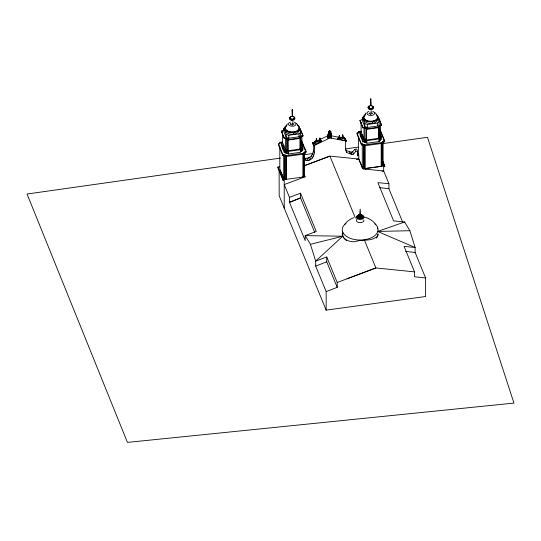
<?xml version="1.0" encoding="UTF-8"?>
<svg xmlns="http://www.w3.org/2000/svg" width="541" height="541" viewBox="0 0 541 541"><rect width="100%" height="100%" fill="white"/><g stroke="black" fill="none" stroke-linecap="round" stroke-linejoin="round"><path stroke-width="0.81" d="M292.194 110.175L292.099 116.437L292.546 116.153L292.228 110.276M370.761 99.422L370.666 105.684L371.112 105.4L370.761 98.597L370.727 99.53M316.363 140.078L316.458 138.53L317.046 141.113L316.6 141.532L315.87 141.275L316.458 138.53L316.6 141.532L316.458 141.194M338.828 138.056L339.275 137.637L339.417 135.311L340.005 137.894L339.552 138.313L338.828 138.056L339.417 135.311L339.552 138.313M342.122 137.603L342.575 137.184L342.71 134.865L343.305 137.441L342.852 137.867L342.122 137.603L342.71 134.865L342.852 137.867M319.318 140.748L319.907 137.996L320.488 140.559L320.069 140.991L319.318 140.748L319.907 137.996L320.069 140.991M329.794 132.68L330.118 131.876C331.22 132.092 331.701 135.744 329.868 135.115L329.996 135.71L329.868 132.153L330.815 131.402L330.071 131.504L329.821 130.658L328.57 131.524L328.57 131.95L329.543 132.18L329.672 135.757L329.55 135.162L328.245 135.338L328.779 132.552L328.022 134.797L328.536 135.913L328.184 134.871M359.596 215.44L360.164 209.124L360.705 215.541L359.751 215.67L360.036 215.129M304.265 157.343L305.259 158.364C313.165 158.777 314.558 149.519 313.367 143.466M304.198 158.56L306.172 160.603C314.084 161.008 315.477 151.757 314.287 145.698L313.645 145.786L312.59 142.865L328.15 135.71M342.629 231.873C340.647 238.851 349.371 242.327 355.031 241.678C362.26 239.021 371.41 241.901 377.32 236.255L378.064 234.01M290.152 118.871L290.145 119.541M368.719 108.119L368.712 108.788A2.002 1.156 0 0 0 369.591 109.492L369.706 109.532A2.002 1.156 0 0 0 371.187 109.667L372.573 109.113L372.81 108.153A2.002 1.156 0 0 0 372.634 107.889M361.834 136.636L362.957 136.488L362.889 136.014A1.995 0.379 82.2 0 0 362.233 134.432L361.118 134.587A1.995 0.379 82.2 0 1 361.767 136.17L362.903 139.233L362.903 141.857L364.019 141.701L364.269 142.303L366.568 142.628L366.825 143.25L379.119 141.566L379.119 138.942L378.612 137.705L378.612 127.176M330.801 134.925L331.078 134.547L331.2 135.886L328.326 136.285L327.643 135.013L328.326 136.285L328.299 137.671L331.173 137.279L331.173 135.832L328.299 136.224M286.764 124.592L287.372 123.815M291.694 119.852L292.14 120.325L292.627 119.865M365.337 113.84L365.939 113.062M344.766 224.353C346.889 221.242 350.176 219.01 353.686 217.739M345.361 148.755L345.814 150.364L351.001 152.095L352.671 151.872L354.781 149.269L356.634 149.012L357.554 151.25L357.554 155.876L358.818 155.707L358.818 159.04L362.889 168.86L383.677 170.976L388.918 183.73L388.918 188.694L402.714 222.27M346.118 151.108L346.734 152.596L351.921 154.334L353.591 154.104L355.701 151.5L357.554 151.25M328.57 131.524L329.334 131.605L329.455 130.706M330.815 131.828L329.868 132.153M328.887 132.809L328.813 132.119L329.442 132.687M328.806 132.498L329.55 132.951M299.085 128.67L300.6 132.349L300.6 135.318L299.004 136.812L288.799 138.212L286.203 137.286L283.788 131.402L283.788 128.433L285.384 126.939M286.48 138.354L284.336 138.645L281.415 131.544L281.415 131.084L282.537 130.929L284.099 129.468L283.836 128.819M283.788 128.433L286.203 134.324L288.799 135.25L299.004 133.85L300.6 132.349M300.289 150.364L300.296 137.279L301.898 135.777L302.967 135.629L302.967 136.095L300.823 136.386L300.823 147.727L300.045 148.457L300.553 149.695L300.553 152.319L288.252 154.002L288.001 138.963L285.405 138.036L284.336 138.185L281.415 131.084M300.296 137.739L301.898 136.237M315.87 141.275L316.316 140.856M377.956 118.655L379.167 121.597L379.167 124.565L377.571 126.06L367.366 127.46L364.776 126.533L362.355 120.643L362.355 117.681L363.951 116.18M362.402 118.066L362.666 118.716L361.104 120.176L359.981 120.332L359.981 120.792L362.903 127.892L365.047 127.602L365.047 138.942L366.311 139.389L366.825 140.626L366.825 143.25M362.355 117.681L364.776 123.571L367.366 124.491L377.571 123.098L379.167 121.597M380.661 137.428L379.64 137.563L379.64 140.187L380.661 140.045L380.418 125.492L381.54 125.343L381.54 124.876L380.465 125.025L378.869 126.526L379.119 127.602L366.825 129.285L366.311 128.048L366.311 139.389M378.612 137.705L379.397 136.974L381.54 136.684L381.54 139.301L380.418 139.456M330.808 134.425L331.16 135.554L330.93 133.052M329.469 132.958L328.975 132.099L329.09 132.775M370.348 109.032L370.328 109.471M372.499 108.721L372.519 108.281M370.348 113.86C369.638 114.76 372.161 114.273 370.876 113.786M319.528 140.532L319.69 141.242L320.279 140.775L319.528 140.532L319.799 141.113L321.266 140.403L321.665 141.363L314.984 144.433L314.591 141.316L321.266 140.403M328.083 138.408L327.684 136.799L328.083 138.408L329.814 137.617L331.356 137.901L330.957 136.352L330.957 137.001M313.645 145.786L329.949 137.935L346.247 140.964L345.604 141.411L345.604 148.572L346.734 152.596M291.897 124.565C290.821 125.248 293.445 125.309 292.438 124.572M371.87 113.042L371.971 113.617L372.519 113.103M315.68 266.091L326.73 261.844L326.73 256.975L315.68 261.12L315.68 266.091L326.169 291.599L326.169 310.135L425.611 296.509L425.611 277.973L415.123 252.464L415.123 247.501L409.882 230.703L404.641 221.993L393.598 220.87L377.868 182.608L388.918 183.73M326.169 291.599L337.212 287.359L337.212 282.483L326.73 256.975M347.038 278.798L375.887 267.951L414.562 271.886L414.562 276.762L425.611 277.973M304.536 152.704L304.536 175.372L305.104 176.758L284.235 184.596L289.476 197.35L289.476 202.314L305.198 240.583L305.198 235.612L316.248 231.467L300.519 193.205L289.476 197.35M337.212 282.483L375.887 267.951L364.296 239.751M414.562 271.886L404.08 246.378L415.123 247.501L377.591 231.46L404.641 221.993M310.439 244.322L315.68 261.12L342.737 236.234L305.198 235.612L310.439 244.322L342.737 236.234L342.737 232.075M292.356 123.564L292.776 123.267L292.39 122.963M293.438 123.767L293.276 124.335L294.034 123.923M370.977 109.532L370.436 109.525M369.266 112.968L369.111 113.542L369.922 113.204M370.923 112.812L371.342 112.514L370.815 112.197M319.528 140.903L320.279 140.775M280.333 158.128L27.05 194.023L127.439 442.403L513.95 403.092L427.458 137.279L383.156 143.561M304.576 154.692L312.935 153.509M345.537 148.89L358.074 147.111M329.53 130.881L329.895 130.834M329.821 130.658L330.003 131.328L330.815 131.402M328.57 131.95L329.543 132.18M359.981 120.332L362.903 127.433L363.971 127.284L366.568 128.21L366.825 129.285M330.226 132.139L330.842 132.782L330.734 132.362M288.001 138.963L288.252 139.578L300.553 137.894L300.553 138.354L288.252 140.045L287.744 138.8L287.744 150.141L288.252 151.379L288.252 154.002M366.825 128.826L379.119 127.142M329.868 135.399L328.536 135.717M280.11 143.203L280.11 142.33L282.537 141.999M358.953 133.127L358.676 131.578L361.111 131.24M328.042 135.98L331.477 135.507M279.284 144.028L279.284 143.155L280.387 143L280.11 142.33M357.851 133.275L357.851 132.403L358.953 132.247L358.676 131.578M288.001 153.387L286.973 153.522L286.73 152.92L285.702 153.062L285.452 152.454L284.336 152.609L281.415 145.509L281.415 142.885L282.537 142.736L282.537 133.012M362.903 141.857L359.981 134.756L359.981 132.132L361.104 131.977L361.104 122.259M303.981 152.521L303.981 153.394L305.178 153.231L305.178 152.359L303.981 152.521L304.245 154.029L285.607 156.579L285.35 155.943L282.882 155.612L278.459 144.853L278.459 143.98L279.562 143.832L279.284 143.155M382.548 141.769L382.548 142.641L383.745 142.479L383.745 141.6L382.548 141.769L382.812 143.277L364.174 145.827L363.917 145.191L361.449 144.86L357.033 134.1L357.033 133.228L358.128 133.072L357.851 132.403M328.083 137.766L331.356 137.313M339.051 137.847L339.782 138.104L339.187 138.557L339.051 137.847L339.187 138.557M342.345 137.394L343.075 137.651L342.487 138.104L342.345 137.394L342.487 138.104M316.235 141.404L316.823 141.323L316.235 141.776L316.093 141.066L316.235 141.776M339.051 138.219L339.782 138.104M342.345 137.766L343.075 137.651M319.799 141.113L320.211 141.052L320.116 140.437M342.358 138.016L342.676 137.718M314.984 142.276L321.665 141.363M337.963 139.132L344.644 138.212L344.644 140.369L337.963 139.132L337.57 138.165L344.245 137.252L344.644 138.212M312.59 143.223L313.232 143.135M281.415 142.885L282.551 145.34A1.995 0.379 82.2 0 1 283.2 146.922L283.268 147.389L284.383 147.24L285.702 150.439L285.702 153.062M283.268 147.389L284.336 149.985L286.48 149.695L287.744 150.141M300.823 147.727L302.967 147.436L302.967 150.053L301.851 150.209L301.898 135.777M362.903 139.233L365.047 138.942M285.702 150.439L286.73 150.297L286.973 153.522M301.067 148.322L302.094 148.18L302.094 150.797L301.067 150.939L301.067 148.322L301.31 151.534L300.289 151.669M361.057 131.984L360.813 131.395L364.269 139.686L365.297 139.544L365.547 142.77M287.988 150.736L301.31 148.91M286.973 150.905L288.001 150.763M365.547 140.153L379.877 138.158L379.877 140.775L378.856 140.917L379.119 141.566M288.252 151.379L300.553 149.695M366.825 140.626L379.119 138.942M278.459 143.98L282.882 154.74L283.984 154.591L284.248 156.099M304.914 151.723L306.105 151.554L306.105 152.434L304.914 152.596L304.914 151.723L305.178 152.359M357.033 133.228L361.449 143.987L362.551 143.832L362.815 145.346M383.481 140.964L384.678 140.802L384.678 141.674L383.481 141.843L383.481 140.964L383.745 141.6M284.248 155.226L285.35 155.071L285.607 156.579M362.815 144.467L363.917 144.319L364.174 145.827M285.607 155.707L304.245 153.157M364.174 144.954L382.812 142.405M284.235 208.102L284.235 180.369L283.146 180.518L277.905 167.764L277.905 167.02L279.575 166.79M356.343 159.379L358.818 159.04L329.915 156.106L304.191 165.769L329.915 156.106L355.39 218.077M303.42 153.698L303.42 175.527L304.536 175.372M381.987 164.768L383.102 164.62L383.102 141.952M279.812 147.03L279.812 168.866L283.7 178.334L284.823 178.178L285.087 178.828L285.087 155.308M358.379 158.114L362.267 167.582L364.776 167.92L365.04 168.569L381.452 166.31L381.452 142.804M286.473 155.801L286.473 179.321L286.203 178.672L283.964 178.983L284.235 179.626M303.724 153.597L303.724 176.265L302.622 176.413L302.886 177.063L305.104 176.758M381.189 142.993L381.189 165.661L382.291 165.512L382.291 142.844M277.905 167.02L283.146 179.774L302.886 177.063L302.886 153.556M362.889 168.86L384.759 165.857L384.759 166.601L383.677 166.75L383.677 170.976L382.068 171.193M365.966 169.177L365.04 169.083M329.996 135.419L331.16 135.277M293.547 119.554L294.034 119.094A2.685 1.549 0 0 0 293.601 116.687M377.591 231.46L409.882 230.703M290.808 119.514L290.301 119.27M379.451 187.653L388.918 188.694M405.655 251.423L415.123 252.464M330.524 135.669L341.114 137.644M369.239 108.748L368.854 108.437M363.227 216.826C368.272 217.746 373.033 220.512 375.927 224.779M319.738 140.322L320.488 140.559M363.971 127.284L363.971 127.744L366.568 128.67M342.575 137.184L343.305 137.441M339.275 137.637L340.005 137.894M317.046 141.113L316.681 140.985L316.823 141.323M288.001 139.422L285.405 138.496L285.405 138.036M374.879 112.535L376.272 114.023M296.312 123.287L297.706 124.775M320.279 141.147L319.697 140.87L319.69 141.242M381.54 124.876L378.619 117.776L381.54 125.343M384.678 140.802L380.255 130.043L380.255 130.915M379.119 127.602L378.869 126.986L380.465 125.025M380.573 131.686L384.678 141.674M380.451 134.046L381.54 136.684M383.481 141.843L383.745 142.479M379.64 137.563L379.877 138.158M379.64 140.187L379.877 140.775M382.906 161.353L384.759 165.857M382.906 162.097L384.759 166.601M382.744 163.74L383.677 166.006M362.402 118.526L362.666 119.176L362.666 118.716M381.189 165.661L381.452 166.31M359.981 132.132L361.05 134.729M357.736 153.062L358.818 155.707M354.781 149.269L355.701 151.5M352.671 151.872L353.591 154.104M351.001 152.095L351.921 154.334M346.247 140.964L345.192 138.401L346.247 141.323M349.405 151.784L350.325 154.016M343.075 138.029L342.94 137.313M339.782 138.476L339.64 137.766M330.882 132.937L331.031 133.309M331.2 135.886L330.835 135L331.173 137.279M330.957 136.941L331.356 137.901M328.698 132.234L328.887 132.673M328.299 137.671L327.961 135.392M316.681 141.357L316.823 141.695M315.119 144.751L314.591 141.316M312.59 142.865L313.645 145.434M313.367 150.628L314.287 152.86M312.732 154.029L313.652 156.268M311.562 155.896L312.482 158.128M302.967 135.629L300.052 128.535L302.967 136.095M309.871 157.194L310.791 159.433M300.296 137.279L300.553 137.894M306.105 151.554L301.689 140.795L301.689 141.674M308.647 157.776L309.567 160.014M300.553 138.354L300.045 137.116L300.045 148.457M302 142.439L303.582 146.28M304.211 147.821L305.158 150.127M301.885 144.799L302.967 147.436M304.914 152.596L305.178 153.231M307.051 158.121L307.971 160.352M301.851 147.585L302.094 148.18M303.981 153.394L304.245 154.029M301.851 150.209L302.094 150.797M305.259 158.364L306.172 160.603M301.067 150.939L301.31 151.534M303.42 175.527L303.724 176.265M283.836 129.285L284.099 129.928L284.099 129.468M282.49 142.743L282.246 142.148L283.667 145.184A1.995 0.379 82.2 0 1 284.323 146.767L284.383 147.24M314.639 232.231L300.519 197.871L289.476 202.314L300.519 198.074L300.519 193.205M326.73 261.844L337.212 287.359M280.089 170.293L282.957 177.272M326.169 310.135L279.17 195.781L279.136 170.347M380.08 132.626L380.357 133.701M301.614 143.669L301.783 144.454M380.059 133.316L380.242 134.594M380.458 134.56L380.397 133.654A1.961 0.372 82.2 0 0 380.08 132.403M301.635 144.92L301.689 145.739M301.898 145.705L301.831 144.406A1.961 0.372 82.2 0 0 301.628 143.493M379.397 126.445L379.397 136.974M378.856 127.771L378.856 138.3M377.571 123.098L377.571 126.06M377.591 227.301L377.591 228.965M372.323 121.475L372.323 123.436M367.366 124.491L367.366 127.46M366.568 128.21L366.568 142.628M365.297 139.544L365.297 142.168M365.04 145.049L365.04 168.569M364.776 123.571L364.776 126.533M364.776 145.245L364.776 167.92M364.269 139.686L364.269 142.303M364.188 120.542L364.188 118.58A6.756 3.902 0 0 0 364.817 119.534M364.019 127.737L364.019 141.701M363.917 144.319L363.917 145.191M363.653 144.555L363.653 168.075M363.39 145.59L363.39 167.426M362.903 127.433L362.903 127.892M362.551 143.832L362.551 144.711M362.267 144.907L362.267 167.582M361.449 143.987L361.449 144.86M358.379 136.278L358.379 154.753M357.905 153.468L357.905 155.139M330.74 131.226L330.74 131.652M329.469 132.004L329.469 132.761M328.644 131.7L328.644 132.126M316.458 138.53L316.458 139.862M299.004 133.85L299.004 136.812M293.749 134.188L293.749 132.227A6.756 3.902 0 0 1 287.278 131.111M288.799 135.25L288.799 138.212M288.252 139.578L288.252 140.045M286.73 150.297L286.73 152.92M286.48 139.165L286.48 149.695M286.203 134.324L286.203 137.286M286.203 155.997L286.203 178.672M285.621 129.333L285.621 131.294M285.452 138.496L285.452 152.454M285.35 155.071L285.35 155.943M284.823 155.504L284.823 178.178M284.336 138.185L284.336 138.645M284.336 149.985L284.336 152.609M283.984 154.591L283.984 155.463M283.7 154.821L283.7 178.334M283.146 179.774L283.146 180.518M282.882 154.74L282.882 155.612M282.537 130.929L282.537 131.395M378.064 234.145A17.914 10.34 0 0 1 376.509 238.081M346.517 240.549A17.914 10.34 0 0 1 342.257 233.55M374.954 223.859A17.914 10.34 0 0 1 371.755 237.573A17.914 10.34 0 0 1 347.802 237.174A17.914 10.34 0 0 1 345.983 223.379M360.57 215.088A0.771 0.446 0 0 1 360.691 215.785A0.771 0.446 0 0 1 359.488 215.676A0.771 0.446 0 0 1 359.981 215.034M360.597 214.797A1.515 0.872 0 0 1 361.293 216.217A1.515 0.872 0 0 1 358.771 215.981A1.515 0.872 0 0 1 360.205 214.763M360.793 214.696A2.205 1.271 0 0 1 361.814 216.765A2.205 1.271 0 0 1 358.135 216.427A2.205 1.271 0 0 1 360.225 214.649M361.118 214.919A3.341 1.927 0 0 1 362.842 217.922A3.341 1.927 0 0 1 357.371 217.834A3.341 1.927 0 0 1 359.393 214.892M362.132 215.467A3.746 2.164 0 0 1 362.964 218.747A3.746 2.164 0 0 1 357.222 218.652A3.746 2.164 0 0 1 358.385 215.406M363.809 219.944A3.746 2.164 0 0 1 359.569 222.581A3.746 2.164 0 0 1 356.972 219.308M377.334 118.736A6.756 3.902 0 0 1 370.565 123.537A6.756 3.902 0 0 1 364.289 118.52M376.516 119.73A6.756 3.902 0 0 1 368.827 121.421M367.217 121.001A6.756 3.902 0 0 1 365.844 120.359M377.273 115.652A7.398 4.274 0 0 1 371.511 121.928A7.398 4.274 0 0 1 363.674 116.457M364.465 115.443A7.398 4.274 0 0 1 365.682 114.577M376.137 114.401A7.398 4.274 0 0 1 375.839 120.44A7.398 4.274 0 0 1 365.385 120.271A7.398 4.274 0 0 1 365.682 114.232M376.705 115.483A6.756 3.902 0 0 1 370.565 121.238A6.756 3.902 0 0 1 365.006 115.287M372.167 105.935A2.685 1.549 0 0 1 372.769 108.288A2.685 1.549 0 0 1 368.658 108.22A2.685 1.549 0 0 1 369.483 105.894M370.139 105.745A2.685 1.549 0 0 1 371.532 105.772M372.715 106.509A2.685 1.549 0 0 1 372.769 108.606A2.685 1.549 0 0 1 369.158 108.815A2.685 1.549 0 0 1 368.475 106.76M372.472 107.023A1.758 1.014 0 0 1 372.445 107.544M371.965 107.99A1.758 1.014 0 0 1 371.593 108.146M369.841 108.119A1.758 1.014 0 0 1 369.483 107.95M369.212 107.74A1.758 1.014 0 0 1 369.05 107.49M369.077 106.962A1.758 1.014 0 0 1 369.266 106.726M371.992 106.104A2.347 1.353 0 0 1 372.512 108.159A2.347 1.353 0 0 1 368.921 108.099A2.347 1.353 0 0 1 369.645 106.063M372.803 107.923A2.13 1.231 0 0 1 372.573 108.22M372.222 108.464A2.13 1.231 0 0 1 371.254 108.768M370.152 108.748A2.13 1.231 0 0 1 369.212 108.416M368.631 107.537A2.13 1.231 0 0 1 368.719 107.219M368.948 111.358A3.814 2.205 0 0 0 368.759 115.172A3.814 2.205 0 0 0 374.575 113.36L374.115 112.251A3.814 2.205 0 0 0 372.763 111.419M370.869 111.094A3.814 2.205 0 0 1 371.856 111.189M298.95 130.503A6.756 3.902 0 0 1 291.998 134.29A6.756 3.902 0 0 1 285.438 130.28M299.586 128.555A7.398 4.274 0 0 1 291.978 132.701A7.398 4.274 0 0 1 284.796 128.312M285.107 127.209A7.398 4.274 0 0 1 285.898 126.195M297.57 125.505A7.398 4.274 0 0 1 299.389 127.446M297.57 125.16A7.398 4.274 0 0 1 297.273 131.192A7.398 4.274 0 0 1 286.811 131.023A7.398 4.274 0 0 1 287.115 124.985M298.767 127.189A6.756 3.902 0 0 1 291.119 131.943A6.756 3.902 0 0 1 286.439 126.039M294.034 119.135A2.685 1.549 0 0 1 289.827 118.743A2.685 1.549 0 0 1 291.572 116.498M292.268 116.457A2.685 1.549 0 0 1 292.965 116.525M294.148 117.262A2.685 1.549 0 0 1 292.809 119.838A2.685 1.549 0 0 1 289.618 117.884M289.908 117.512A2.685 1.549 0 0 1 290.916 116.964M293.398 118.749A1.758 1.014 0 0 1 292.6 118.993M291.687 118.979A1.758 1.014 0 0 1 290.483 118.242M293.425 116.856A2.347 1.353 0 0 1 294.189 118.722A2.347 1.353 0 0 1 290.963 119.162A2.347 1.353 0 0 1 290.192 117.296M294.23 118.675A2.13 1.231 0 0 1 294.006 118.973M293.655 119.223A2.13 1.231 0 0 1 292.681 119.52M292.133 119.554A2.13 1.231 0 0 1 291.078 119.372M290.321 118.912A2.13 1.231 0 0 1 290.125 118.607M290.226 119.575A2.002 1.156 0 0 0 292.62 120.42L294.006 119.865L294.263 118.939A2.002 1.156 0 0 0 294.067 118.641M290.382 122.11A3.814 2.205 0 0 0 290.192 125.925A3.814 2.205 0 0 0 296.008 124.112L295.548 123.003A3.814 2.205 0 0 0 294.196 122.178M292.302 121.847A3.814 2.205 0 0 1 293.283 121.941M292.255 109.627L292.194 110.066L292.255 109.627M290.307 123.936C291.044 125.214 291.849 123.03 290.307 123.936M358.683 217.692A2.827 1.63 0 0 0 362.984 216.346A2.827 1.63 0 0 0 358.825 214.865A2.827 1.63 0 0 0 358.683 217.692M361.023 135.514A1.806 0.338 82.2 0 0 361.652 138.313A1.806 0.338 82.2 0 0 361.652 135.757A1.806 0.338 82.2 0 0 361.023 135.514M361.253 135.48A1.806 0.338 82.2 0 0 361.882 138.28A1.806 0.338 82.2 0 0 361.882 135.723A1.806 0.338 82.2 0 0 361.253 135.48M282.456 146.266A1.806 0.338 82.2 0 0 283.085 149.066A1.806 0.338 82.2 0 0 283.085 146.51A1.806 0.338 82.2 0 0 282.456 146.266M282.686 146.232A1.806 0.338 82.2 0 0 283.315 149.039A1.806 0.338 82.2 0 0 283.315 146.483A1.806 0.338 82.2 0 0 282.686 146.232"/></g></svg>
